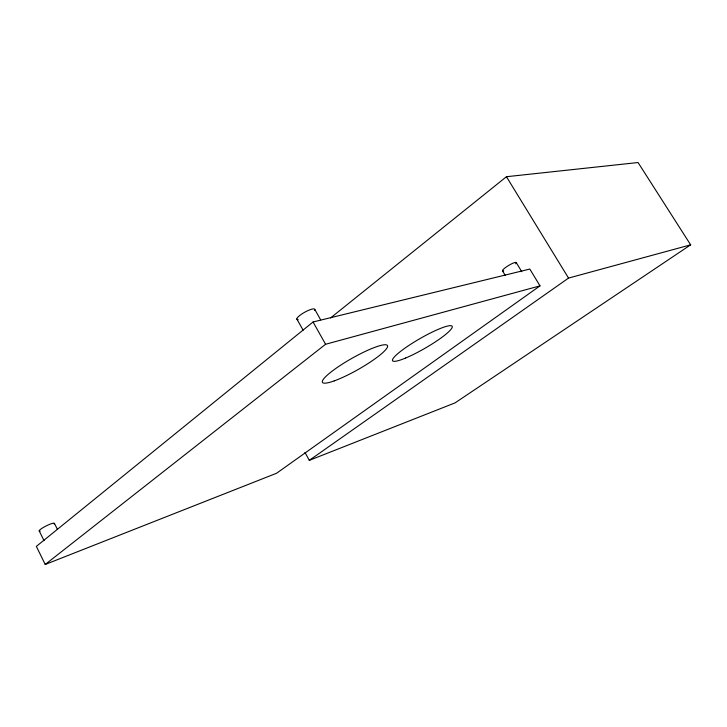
<?xml version="1.0" encoding="UTF-8"?>
<svg xmlns="http://www.w3.org/2000/svg" width="727" height="727" viewBox="0 0 727 727"><rect width="100%" height="100%" fill="white"/><g stroke="black" fill="none" stroke-linecap="round" stroke-linejoin="round"><path stroke-width="1.09" d="M313.064 321.979L36.35 546.395L45.219 564.47L276.569 473.259L540.007 285.865L529.81 269.054L313.064 321.979L325.578 344.271L540.007 285.865M330.612 317.917L506.446 176.716L638.061 162.53L690.65 244.835L455.075 402.876L309.302 460.355L304.976 452.43M45.219 564.47L325.578 344.271M309.302 460.355L568.541 278.087L690.65 244.835M506.446 176.716L568.541 278.087M516.243 262.574L521.777 271.734M502.475 270.771L505.229 275.351M314.864 309.566L320.625 319.798M296.852 318.999L303.123 330.222M54.48 523.467L57.378 529.311M39.176 530.837L44.011 540.643M40.158 531.137A8.533 1.39 -26.6 0 1 45.965 526.021A8.533 1.39 -26.6 0 1 54.171 524.013M503.693 270.862A8.015 1.409 -31.1 0 1 504.511 268.299A8.015 1.409 -31.1 0 1 513.38 263.02A8.015 1.409 -31.1 0 1 515.57 263.792M298.152 319.635A10.233 2.326 -29.1 0 1 304.558 312.31A10.233 2.326 -29.1 0 1 314.573 310.402M405.684 358.011A34.451 5.443 -30 0 0 452.239 327.205A34.451 5.443 -30 0 0 409.156 345.261A34.451 5.443 -30 0 0 405.684 358.011M334.238 380.884A37.359 6.389 -29.5 0 0 387.173 347.642A37.359 6.389 -29.5 0 0 343.353 363.445A37.359 6.389 -29.5 0 0 334.238 380.884"/></g></svg>
